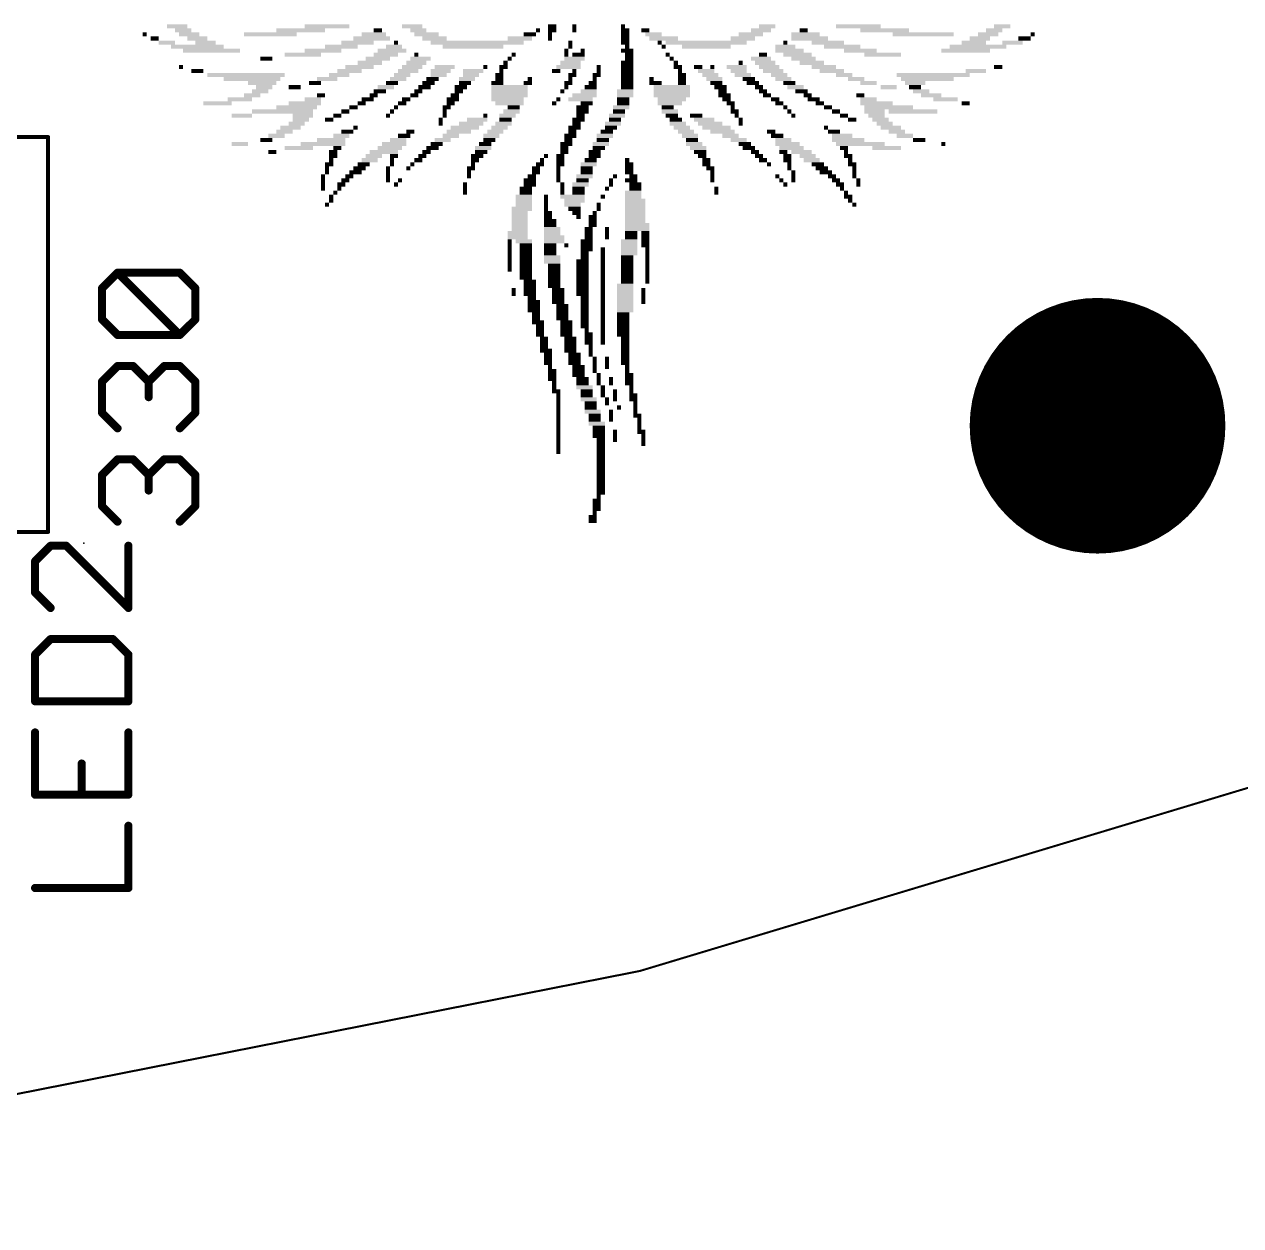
# Model space of a CAD drawing. Extents: x 4 to 288, y -28 to 191.
# Drawn here: x 154.86 to 170.09, y -6.72 to 8.33 of the extents above; entities that cross this region are included whole.
import ezdxf

# ---------------------------------------------------------------- set-up
doc = ezdxf.new("R2010")
doc.units = 0
doc.header["$MEASUREMENT"] = 0
doc.layers.get('0').update_dxf_attribs({"linetype": 'CONTINUOUS'})
for name, color, linetype in [('20', 7, 'CONTINUOUS'), ('21', 2, 'CONTINUOUS'), ('23', 7, 'CONTINUOUS'), ('25', 2, 'CONTINUOUS'), ('27', 253, 'CONTINUOUS'), ('29', 253, 'CONTINUOUS'), ('30', 253, 'CONTINUOUS'), ('39', 22, 'CONTINUOUS')]:
    doc.layers.add(name, color=color, linetype=linetype)

# ---------------------------------------------------------------- blocks, each defined once
blk = doc.blocks.new('RECT')
blk.add_solid([(-0.5, -0.5), (0.5, -0.5), (-0.5, 0.5), (0.5, 0.5)])

msp = doc.modelspace()

# ---------------------------------------------------------------- linework, layer by layer
at = {"layer": '20', "const_width": 0.0254}
msp.add_lwpolyline([(71.1264, 186.0347, 2.9429), (202.1142, 186.0347)], format="xyb", dxfattribs=at)
at = {"layer": '20'}
msp.add_circle((168.3004, 3.302), 1.5, dxfattribs=at)
at = {"layer": '23'}
msp.add_point((155.6004, 1.8288), dxfattribs=at)
at = {"layer": '25', "const_width": 0.1016}
for points in [[(155.1847, 1.7986), (154.9898, 1.6037)], [(155.3796, 1.7986), (155.1847, 1.7986)], [(156.1592, 1.019), (155.3796, 1.7986)], [(156.1592, 1.7986), (156.1592, 1.019)], [(154.9898, 1.6037), (154.9898, 1.2139)], [(154.9898, 1.2139), (155.1847, 1.019)], [(155.1847, 0.6292), (154.9898, 0.4343)], [(155.9643, 0.6292), (155.1847, 0.6292)], [(156.1592, 0.4343), (155.9643, 0.6292)], [(154.9898, 0.4343), (154.9898, -0.1504)], [(156.1592, -0.1504), (156.1592, 0.4343)], [(154.9898, -0.1504), (156.1592, -0.1504)], [(154.9898, -0.5402), (154.9898, -1.3198)], [(156.1592, -1.3198), (156.1592, -0.5402)], [(155.5745, -1.3198), (155.5745, -0.93)], [(154.9898, -1.3198), (156.1592, -1.3198)], [(156.1592, -2.4892), (156.1592, -1.7096)], [(154.9898, -2.4892), (156.1592, -2.4892)]]:
    msp.add_lwpolyline(points, dxfattribs=at)
at = {"layer": '25', "const_width": 0.0508}
for points in [[(155.1847, 1.824, 1), (155.1847, 1.7732)], [(155.2027, 1.7806, 1), (155.1667, 1.8165)], [(155.3976, 1.8165, 1), (155.3616, 1.7806)], [(155.3796, 1.7732, 1), (155.3796, 1.824)], [(156.1846, 1.7986, 1), (156.1338, 1.7986)], [(155.0152, 1.6037, 1), (154.9644, 1.6037)], [(154.9718, 1.6216, 1), (155.0078, 1.5857)], [(155.0078, 1.2318, 1), (154.9718, 1.1959)], [(154.9644, 1.2139, 1), (155.0152, 1.2139)], [(155.1667, 1.001, 1), (155.2027, 1.037)], [(156.1338, 1.019, 1), (156.1846, 1.019)], [(156.1412, 1.001, 1), (156.1772, 1.037)], [(155.1847, 0.6546, 1), (155.1847, 0.6038)], [(155.2027, 0.6112, 1), (155.1667, 0.6472)], [(155.9823, 0.6472, 1), (155.9463, 0.6112)], [(155.9643, 0.6038, 1), (155.9643, 0.6546)], [(154.9718, 0.4523, 1), (155.0078, 0.4163)], [(155.0152, 0.4343, 1), (154.9644, 0.4343)], [(156.1846, 0.4343, 1), (156.1338, 0.4343)], [(156.1412, 0.4163, 1), (156.1772, 0.4523)], [(154.9898, -0.125, 1), (154.9898, -0.1758)], [(154.9644, -0.1504, 1), (155.0152, -0.1504)], [(156.1338, -0.1504, 1), (156.1846, -0.1504)], [(156.1592, -0.1758, 1), (156.1592, -0.125)], [(155.0152, -0.5402, 1), (154.9644, -0.5402)], [(156.1846, -0.5402, 1), (156.1338, -0.5402)], [(155.5999, -0.93, 1), (155.5491, -0.93)], [(154.9898, -1.2944, 1), (154.9898, -1.3452)], [(154.9644, -1.3198, 1), (155.0152, -1.3198)], [(155.5491, -1.3198, 1), (155.5999, -1.3198)], [(156.1338, -1.3198, 1), (156.1846, -1.3198)], [(156.1592, -1.3452, 1), (156.1592, -1.2944)], [(156.1846, -1.7096, 1), (156.1338, -1.7096)], [(154.9898, -2.4638, 1), (154.9898, -2.5146)], [(156.1338, -2.4892, 1), (156.1846, -2.4892)], [(156.1592, -2.5146, 1), (156.1592, -2.4638)]]:
    msp.add_lwpolyline(points, format="xyb", dxfattribs=at)
at = {"layer": '27', "const_width": 0.1016}
for points in [[(155.8283, 5.0242), (156.0232, 5.2191)], [(156.0232, 5.2191), (156.8028, 5.2191)], [(156.8028, 4.4395), (156.0232, 5.2191)], [(156.8028, 5.2191), (156.9977, 5.0242)], [(155.8283, 4.6344), (155.8283, 5.0242)], [(156.9977, 5.0242), (156.9977, 4.6344)], [(156.0232, 4.4395), (155.8283, 4.6344)], [(156.9977, 4.6344), (156.8028, 4.4395)], [(156.8028, 4.4395), (156.0232, 4.4395)], [(155.8283, 3.8548), (156.0232, 4.0497)], [(156.0232, 4.0497), (156.2181, 4.0497)], [(156.2181, 4.0497), (156.413, 3.8548)], [(156.413, 3.8548), (156.6079, 4.0497)], [(156.6079, 4.0497), (156.8028, 4.0497)], [(156.8028, 4.0497), (156.9977, 3.8548)], [(155.8283, 3.465), (155.8283, 3.8548)], [(156.413, 3.8548), (156.413, 3.6599)], [(156.9977, 3.8548), (156.9977, 3.465)], [(156.0232, 3.2701), (155.8283, 3.465)], [(156.9977, 3.465), (156.8028, 3.2701)], [(155.8283, 2.6854), (156.0232, 2.8803)], [(156.0232, 2.8803), (156.2181, 2.8803)], [(156.2181, 2.8803), (156.413, 2.6854)], [(156.413, 2.6854), (156.6079, 2.8803)], [(156.6079, 2.8803), (156.8028, 2.8803)], [(156.8028, 2.8803), (156.9977, 2.6854)], [(155.8283, 2.2956), (155.8283, 2.6854)], [(156.413, 2.6854), (156.413, 2.4905)], [(156.9977, 2.6854), (156.9977, 2.2956)], [(156.0232, 2.1007), (155.8283, 2.2956)], [(156.9977, 2.2956), (156.8028, 2.1007)]]:
    msp.add_lwpolyline(points, dxfattribs=at)
at = {"layer": '27', "const_width": 0.0508}
for points in [[(156.0232, 5.2445, 1), (156.0232, 5.1937)], [(156.0412, 5.237, 1), (156.0052, 5.2011)], [(156.0412, 5.2011, 1), (156.0052, 5.237)], [(156.8208, 5.237, 1), (156.7848, 5.2011)], [(156.8028, 5.1937, 1), (156.8028, 5.2445)], [(155.8537, 5.0242, 1), (155.8029, 5.0242)], [(155.8103, 5.0421, 1), (155.8463, 5.0062)], [(157.0231, 5.0242, 1), (156.9723, 5.0242)], [(156.9797, 5.0062, 1), (157.0157, 5.0421)], [(155.8463, 4.6523, 1), (155.8103, 4.6164)], [(155.8029, 4.6344, 1), (155.8537, 4.6344)], [(156.9723, 4.6344, 1), (157.0231, 4.6344)], [(157.0157, 4.6164, 1), (156.9797, 4.6523)], [(156.0232, 4.4649, 1), (156.0232, 4.4141)], [(156.0052, 4.4215, 1), (156.0412, 4.4574)], [(156.7848, 4.4574, 1), (156.8208, 4.4215)], [(156.7848, 4.4215, 1), (156.8208, 4.4574)], [(156.8028, 4.4141, 1), (156.8028, 4.4649)], [(156.0232, 4.0751, 1), (156.0232, 4.0243)], [(156.0412, 4.0317, 1), (156.0052, 4.0676)], [(156.2361, 4.0676, 1), (156.2001, 4.0317)], [(156.2181, 4.0243, 1), (156.2181, 4.0751)], [(156.6079, 4.0751, 1), (156.6079, 4.0243)], [(156.6259, 4.0317, 1), (156.5899, 4.0676)], [(156.8208, 4.0676, 1), (156.7848, 4.0317)], [(156.8028, 4.0243, 1), (156.8028, 4.0751)], [(155.8537, 3.8548, 1), (155.8029, 3.8548)], [(155.8103, 3.8727, 1), (155.8463, 3.8368)], [(156.4384, 3.8548, 1), (156.3876, 3.8548)], [(156.395, 3.8727, 1), (156.431, 3.8368)], [(156.395, 3.8368, 1), (156.431, 3.8727)], [(157.0231, 3.8548, 1), (156.9723, 3.8548)], [(156.9797, 3.8368, 1), (157.0157, 3.8727)], [(156.3876, 3.6599, 1), (156.4384, 3.6599)], [(155.8463, 3.4829, 1), (155.8103, 3.447)], [(157.0157, 3.447, 1), (156.9797, 3.4829)], [(155.8029, 3.465, 1), (155.8537, 3.465)], [(156.9723, 3.465, 1), (157.0231, 3.465)], [(156.0052, 3.2521, 1), (156.0412, 3.288)], [(156.7848, 3.288, 1), (156.8208, 3.2521)], [(156.0232, 2.9057, 1), (156.0232, 2.8549)], [(156.0412, 2.8623, 1), (156.0052, 2.8982)], [(156.2361, 2.8982, 1), (156.2001, 2.8623)], [(156.2181, 2.8549, 1), (156.2181, 2.9057)], [(156.6079, 2.9057, 1), (156.6079, 2.8549)], [(156.6259, 2.8623, 1), (156.5899, 2.8982)], [(156.8208, 2.8982, 1), (156.7848, 2.8623)], [(156.8028, 2.8549, 1), (156.8028, 2.9057)], [(155.8537, 2.6854, 1), (155.8029, 2.6854)], [(155.8103, 2.7033, 1), (155.8463, 2.6674)], [(156.4384, 2.6854, 1), (156.3876, 2.6854)], [(156.395, 2.7033, 1), (156.431, 2.6674)], [(156.395, 2.6674, 1), (156.431, 2.7033)], [(157.0231, 2.6854, 1), (156.9723, 2.6854)], [(156.9797, 2.6674, 1), (157.0157, 2.7033)], [(156.3876, 2.4905, 1), (156.4384, 2.4905)], [(155.8463, 2.3135, 1), (155.8103, 2.2776)], [(155.8029, 2.2956, 1), (155.8537, 2.2956)], [(156.9723, 2.2956, 1), (157.0231, 2.2956)], [(157.0157, 2.2776, 1), (156.9797, 2.3135)], [(156.0052, 2.0827, 1), (156.0412, 2.1186)], [(156.7848, 2.1186, 1), (156.8208, 2.0827)]]:
    msp.add_lwpolyline(points, format="xyb", dxfattribs=at)
at = {"layer": '29', "const_width": 1.6016}
msp.add_lwpolyline([(168.3004, 2.5012, 1), (168.3004, 4.1028, 1), (168.3004, 2.5012)], format="xyb", dxfattribs=at)
at = {"layer": '30', "const_width": 1.6016}
msp.add_lwpolyline([(168.3004, 2.5012, 1), (168.3004, 4.1028, 1), (168.3004, 2.5012)], format="xyb", dxfattribs=at)
at = {"layer": '39', "const_width": 0.0508}
for points in [[(152.187, 6.918), (155.153, 6.918)], [(155.153, 6.918), (155.153, 1.972)], [(155.153, 1.972), (152.187, 1.972)]]:
    msp.add_lwpolyline(points, dxfattribs=at)
at = {"layer": '39', "const_width": 0.0254}
for points in [[(155.1657, 6.918, 1), (155.1403, 6.918)], [(155.153, 6.9053, 1), (155.153, 6.9307)], [(155.1403, 1.972, 1), (155.1657, 1.972)], [(155.153, 1.9593, 1), (155.153, 1.9847)]]:
    msp.add_lwpolyline(points, format="xyb", dxfattribs=at)

# ---------------------------------------------------------------- block references
at = {"layer": '21', "yscale": 0.0508}
for p, xscale in [((156.3624, 8.2042), 0.0508), ((156.7688, 8.3058), 0.254), ((156.845, 8.255), 0.2032), ((156.9212, 8.2042), 0.254), ((157.9372, 8.2042), 0.6604), ((158.3182, 8.255), 0.6096), ((158.6484, 8.3058), 0.5588), ((159.2326, 8.2042), 0.3048), ((159.2834, 8.255), 0.1016), ((159.7152, 8.3058), 0.254), ((159.7914, 8.255), 0.2032), ((159.893, 8.2042), 0.3048), ((161.1884, 8.2042), 0.1524), ((161.29, 8.255), 0.0508), ((161.4678, 8.3058), 0.1016), ((161.4678, 8.255), 0.1016), ((161.4424, 8.2042), 0.0508), ((161.7472, 8.3058), 0.0508), ((161.7472, 8.255), 0.0508), ((162.3568, 8.3058), 0.0508), ((162.3822, 8.255), 0.1016), ((162.3822, 8.2042), 0.1016), ((162.6362, 8.255), 0.1016), ((162.7378, 8.2042), 0.2032), ((163.957, 8.2042), 0.3048), ((164.084, 8.255), 0.254), ((164.1602, 8.3058), 0.2032), ((164.6428, 8.2042), 0.3556), ((164.6174, 8.255), 0.1016), ((165.3032, 8.3058), 0.5588), ((165.6334, 8.255), 0.6096), ((166.116, 8.2042), 0.762), ((166.9288, 8.2042), 0.254), ((167.005, 8.255), 0.2032), ((167.1066, 8.3058), 0.2032), ((167.4876, 8.2042), 0.0508), ((156.4894, 8.1534), 0.1016), ((156.6418, 8.1026), 0.2032), ((157.0228, 8.0518), 0.6604), ((157.0228, 8.1534), 0.254), ((157.1244, 8.1026), 0.254), ((158.8262, 8.0518), 0.4064), ((159.0294, 8.1026), 0.4064), ((159.2072, 8.1534), 0.4572), ((159.4866, 8.0518), 0.2032), ((159.512, 8.1026), 0.0508), ((159.9946, 8.1534), 0.3048), ((160.528, 8.1026), 1.1684), ((160.4772, 8.0518), 0.762), ((161.0614, 8.1534), 0.3048), ((161.4424, 8.1534), 0.0508), ((161.6964, 8.1026), 0.0508), ((161.6964, 8.0518), 0.0508), ((162.3822, 8.1534), 0.1016), ((162.3822, 8.1026), 0.1016), ((162.4076, 8.0518), 0.0508), ((162.8648, 8.1534), 0.3556), ((162.814, 8.1026), 0.0508), ((162.8648, 8.0518), 0.0508), ((163.3982, 8.1026), 1.016), ((163.3982, 8.0518), 0.6096), ((163.8554, 8.1534), 0.3048), ((164.3888, 8.0518), 0.254), ((164.3888, 8.1026), 0.0508), ((164.6936, 8.1534), 0.4572), ((164.9222, 8.1026), 0.4064), ((165.1, 8.0518), 0.4572), ((166.8018, 8.0518), 0.7112), ((166.751, 8.1026), 0.3048), ((166.8272, 8.1534), 0.254), ((167.2336, 8.1026), 0.254), ((167.386, 8.1534), 0.1524), ((157.2006, 8.001), 0.7112), ((157.8864, 7.8994), 0.1524), ((158.3436, 7.9502), 0.4572), ((158.5976, 8.001), 0.4572), ((159.2834, 7.8994), 0.3048), ((159.385, 7.9502), 0.3048), ((159.4612, 8.001), 0.3556), ((159.8168, 7.8994), 0.254), ((159.766, 7.9502), 0.0508), ((160.9344, 7.8994), 0.0508), ((160.9852, 7.9502), 0.0508), ((161.6456, 8.001), 0.0508), ((161.6456, 7.9502), 0.0508), ((161.7472, 7.8994), 0.254), ((161.798, 7.9502), 0.1524), ((161.8488, 8.001), 0.0508), ((162.4076, 8.001), 0.1524), ((162.433, 7.9502), 0.1016), ((162.433, 7.8994), 0.1016), ((162.9156, 7.9502), 0.0508), ((162.9664, 7.8994), 0.0508), ((164.084, 7.8994), 0.254), ((164.1094, 7.9502), 0.1016), ((164.4396, 8.001), 0.3556), ((164.5412, 7.9502), 0.3556), ((164.6174, 7.8994), 0.3048), ((165.3286, 8.001), 0.4064), ((165.608, 7.9502), 0.4572), ((166.6494, 8.001), 0.6096), ((156.8196, 7.7978), 0.0508), ((157.0228, 7.747), 0.1524), ((158.9278, 7.747), 0.3048), ((159.0548, 7.7978), 0.3556), ((159.1818, 7.8486), 0.3048), ((159.6644, 7.747), 0.254), ((159.7152, 7.7978), 0.254), ((159.766, 7.8486), 0.254), ((160.0708, 7.747), 0.254), ((160.1216, 7.7978), 0.254), ((160.4772, 7.747), 0.254), ((160.6296, 7.7978), 0.0508), ((160.8582, 7.7978), 0.1016), ((160.8328, 7.747), 0.0508), ((160.8836, 7.8486), 0.0508), ((161.5186, 7.747), 0.1016), ((161.671, 7.7978), 0.3048), ((161.6964, 7.8486), 0.254), ((161.7472, 7.747), 0.0508), ((162.052, 7.7978), 0.0508), ((162.052, 7.747), 0.0508), ((162.4076, 7.8486), 0.1524), ((162.4076, 7.7978), 0.1524), ((162.4076, 7.747), 0.1524), ((163.0172, 7.8486), 0.0508), ((163.0426, 7.7978), 0.1016), ((163.068, 7.747), 0.0508), ((163.2966, 7.7978), 0.1016), ((163.3982, 7.747), 0.2032), ((163.4744, 7.7978), 0.0508), ((163.7792, 7.7978), 0.254), ((163.8046, 7.747), 0.2032), ((163.83, 7.8486), 0.0508), ((164.1348, 7.8486), 0.254), ((164.1856, 7.7978), 0.254), ((164.2364, 7.747), 0.254), ((164.719, 7.8486), 0.3048), ((164.8714, 7.7978), 0.3048), ((164.973, 7.747), 0.3048), ((166.7764, 7.747), 0.254), ((167.0558, 7.7978), 0.1016), ((157.6324, 7.6962), 0.9652), ((157.7086, 7.6454), 0.7112), ((157.8356, 7.5946), 0.3556), ((158.496, 7.5946), 0.1524), ((158.6484, 7.6454), 0.254), ((158.8008, 7.6962), 0.254), ((159.4612, 7.5946), 0.1524), ((159.5374, 7.6454), 0.2032), ((159.5882, 7.6962), 0.2032), ((159.9184, 7.5946), 0.1524), ((159.9692, 7.6454), 0.1524), ((160.0454, 7.6962), 0.2032), ((160.401, 7.6454), 0.2032), ((160.3756, 7.5946), 0.1524), ((160.4518, 7.6962), 0.2032), ((160.782, 7.5946), 0.1524), ((160.8074, 7.6962), 0.1016), ((160.8074, 7.6454), 0.1016), ((161.163, 7.5946), 0.1016), ((161.1884, 7.6454), 0.0508), ((161.671, 7.5946), 0.1016), ((161.7218, 7.6962), 0.1016), ((161.6964, 7.6454), 0.0508), ((161.9758, 7.5946), 0.1016), ((162.0266, 7.6962), 0.1016), ((162.0012, 7.6454), 0.0508), ((162.4076, 7.6962), 0.1524), ((162.4076, 7.6454), 0.1524), ((162.4076, 7.5946), 0.1524), ((162.7124, 7.6454), 0.0508), ((162.7632, 7.5946), 0.1524), ((163.0934, 7.6962), 0.1016), ((163.0934, 7.6454), 0.1016), ((163.0934, 7.5946), 0.1016), ((163.449, 7.6962), 0.2032), ((163.4998, 7.6454), 0.2032), ((163.5252, 7.5946), 0.1524), ((163.8554, 7.6962), 0.2032), ((163.9316, 7.6454), 0.1524), ((163.9824, 7.5946), 0.1524), ((164.3126, 7.6962), 0.2032), ((164.3634, 7.6454), 0.2032), ((164.4396, 7.5946), 0.1524), ((165.1254, 7.6962), 0.2032), ((165.2778, 7.6454), 0.2032), ((165.4302, 7.5946), 0.2032), ((166.243, 7.6962), 0.9144), ((166.1668, 7.6454), 0.6604), ((166.0144, 7.5946), 0.254), ((157.7086, 7.4422), 0.2032), ((157.8102, 7.493), 0.2032), ((157.861, 7.5438), 0.2032), ((158.242, 7.5438), 0.1524), ((158.5722, 7.4422), 0.1016), ((159.2326, 7.4422), 0.1016), ((159.3088, 7.493), 0.1524), ((159.385, 7.5438), 0.2032), ((159.7406, 7.4422), 0.1016), ((159.7914, 7.493), 0.1016), ((159.8676, 7.5438), 0.1524), ((160.2486, 7.4422), 0.1016), ((160.3248, 7.5438), 0.1524), ((160.2994, 7.493), 0.1016), ((160.9344, 7.5438), 0.4572), ((160.9344, 7.493), 0.4572), ((160.9344, 7.4422), 0.4572), ((161.5948, 7.493), 0.0508), ((161.6456, 7.5438), 0.0508), ((161.8742, 7.4422), 0.3048), ((161.925, 7.493), 0.2032), ((161.9504, 7.5438), 0.1524), ((162.3822, 7.493), 0.2032), ((162.3822, 7.4422), 0.2032), ((162.4076, 7.5438), 0.1524), ((162.9664, 7.5438), 0.4572), ((162.9664, 7.493), 0.4572), ((162.9664, 7.4422), 0.4572), ((163.576, 7.5438), 0.1524), ((163.6014, 7.493), 0.1016), ((163.6268, 7.4422), 0.1524), ((164.0586, 7.5438), 0.1016), ((164.1094, 7.493), 0.1016), ((164.1602, 7.4422), 0.1016), ((164.5158, 7.5438), 0.2032), ((164.592, 7.493), 0.1524), ((164.6682, 7.4422), 0.1016), ((165.3286, 7.4422), 0.1016), ((165.6842, 7.5438), 0.2032), ((166.0144, 7.5438), 0.1524), ((166.0906, 7.493), 0.2032), ((166.2176, 7.4422), 0.254), ((157.2768, 7.3406), 0.3556), ((157.5562, 7.3914), 0.3048), ((158.2674, 7.2898), 0.508), ((158.369, 7.3406), 0.4064), ((158.4706, 7.3914), 0.2032), ((158.9786, 7.2898), 0.1016), ((159.0802, 7.3406), 0.1016), ((159.1564, 7.3914), 0.1524), ((159.512, 7.2898), 0.0508), ((159.5882, 7.3406), 0.1016), ((159.639, 7.3914), 0.1016), ((160.147, 7.2898), 0.1016), ((160.2232, 7.3914), 0.1524), ((160.1978, 7.3406), 0.1016), ((160.909, 7.3914), 0.4064), ((160.9344, 7.3406), 0.3556), ((160.9852, 7.2898), 0.1524), ((161.4932, 7.3406), 0.0508), ((161.544, 7.3914), 0.0508), ((161.8234, 7.3914), 0.3048), ((161.8488, 7.2898), 0.1524), ((161.8996, 7.3406), 0.1524), ((162.3314, 7.2898), 0.2032), ((162.3568, 7.3914), 0.1524), ((162.3568, 7.3406), 0.1524), ((162.9664, 7.3914), 0.3556), ((162.941, 7.3406), 0.3048), ((162.9156, 7.2898), 0.1524), ((163.6522, 7.3914), 0.1016), ((163.703, 7.3406), 0.1016), ((163.7284, 7.2898), 0.0508), ((164.2618, 7.3914), 0.1016), ((164.3126, 7.3406), 0.1016), ((164.3888, 7.2898), 0.0508), ((164.7444, 7.3914), 0.1524), ((164.8206, 7.3406), 0.1016), ((164.9222, 7.2898), 0.1016), ((165.4302, 7.3914), 0.2032), ((165.5318, 7.3406), 0.4064), ((165.6842, 7.2898), 0.6096), ((166.3954, 7.3914), 0.3048), ((166.6494, 7.3406), 0.1016), ((157.5816, 7.1882), 0.254), ((158.0896, 7.239), 0.762), ((158.3436, 7.1882), 0.254), ((158.3182, 7.1374), 0.2032), ((158.6738, 7.1374), 0.1016), ((158.7754, 7.1882), 0.1016), ((158.877, 7.239), 0.1016), ((159.4104, 7.1882), 0.0508), ((159.4612, 7.239), 0.0508), ((160.0708, 7.1374), 0.0508), ((160.1216, 7.239), 0.0508), ((160.1216, 7.1882), 0.0508), ((160.528, 7.1374), 0.254), ((160.6296, 7.1882), 0.0508), ((160.909, 7.1882), 0.2032), ((160.8836, 7.1374), 0.1524), ((160.9598, 7.239), 0.2032), ((161.798, 7.1374), 0.1524), ((161.8488, 7.239), 0.1524), ((161.8234, 7.1882), 0.1016), ((162.2806, 7.1882), 0.2032), ((162.2552, 7.1374), 0.1524), ((162.306, 7.239), 0.1524), ((162.941, 7.239), 0.2032), ((162.9664, 7.1882), 0.1524), ((163.0172, 7.1374), 0.1524), ((163.2712, 7.1882), 0.1524), ((163.3728, 7.1374), 0.254), ((163.7538, 7.239), 0.1016), ((163.7792, 7.1882), 0.0508), ((163.83, 7.1374), 0.0508), ((164.4396, 7.239), 0.0508), ((164.4904, 7.1882), 0.0508), ((165.0238, 7.239), 0.1016), ((165.1254, 7.1882), 0.1016), ((165.227, 7.1374), 0.1016), ((165.5064, 7.239), 0.254), ((165.5318, 7.1882), 0.2032), ((165.5826, 7.1374), 0.2032), ((165.989, 7.239), 0.6096), ((158.115, 6.985), 0.2032), ((158.1912, 7.0358), 0.254), ((158.2674, 7.0866), 0.2032), ((158.9024, 6.985), 0.1524), ((159.004, 7.0358), 0.0508), ((159.6898, 6.985), 0.1016), ((160.0708, 7.0866), 0.0508), ((160.2994, 6.985), 0.3048), ((160.3756, 7.0358), 0.3556), ((160.4518, 7.0866), 0.3048), ((160.7566, 6.985), 0.2032), ((160.8074, 7.0358), 0.2032), ((160.8582, 7.0866), 0.2032), ((161.7472, 7.0358), 0.1524), ((161.7218, 6.985), 0.1016), ((161.7726, 7.0866), 0.1016), ((162.1536, 6.985), 0.1524), ((162.2298, 7.0866), 0.2032), ((162.2044, 7.0358), 0.1524), ((163.0426, 7.0866), 0.2032), ((163.0934, 7.0358), 0.2032), ((163.1442, 6.985), 0.2032), ((163.449, 7.0866), 0.3048), ((163.5252, 7.0358), 0.3556), ((163.6014, 6.985), 0.3048), ((163.83, 7.0866), 0.0508), ((164.211, 6.985), 0.1016), ((164.8968, 7.0358), 0.0508), ((164.9984, 6.985), 0.1524), ((165.6334, 7.0866), 0.2032), ((165.7096, 7.0358), 0.254), ((165.7858, 6.985), 0.2032), ((157.5562, 6.8326), 0.2032), ((157.8864, 6.8834), 0.1524), ((158.0134, 6.9342), 0.2032), ((158.5976, 6.8326), 0.5588), ((158.6992, 6.8834), 0.3556), ((158.8262, 6.9342), 0.2032), ((159.4866, 6.8326), 0.3048), ((159.5374, 6.8834), 0.2032), ((159.6136, 6.9342), 0.1524), ((160.02, 6.8326), 0.1524), ((160.0962, 6.8834), 0.2032), ((160.1978, 6.9342), 0.2032), ((160.6296, 6.8326), 0.1524), ((160.7058, 6.9342), 0.2032), ((160.6804, 6.8834), 0.1524), ((161.6456, 6.8326), 0.1524), ((161.6964, 6.9342), 0.1524), ((161.671, 6.8834), 0.1016), ((162.0774, 6.8326), 0.2032), ((162.1282, 6.9342), 0.2032), ((162.1028, 6.8834), 0.1524), ((163.195, 6.9342), 0.2032), ((163.2204, 6.8834), 0.1524), ((163.2458, 6.8326), 0.2032), ((163.703, 6.9342), 0.2032), ((163.8046, 6.8834), 0.2032), ((163.8808, 6.8326), 0.1524), ((164.2872, 6.9342), 0.1524), ((164.3634, 6.8834), 0.2032), ((164.4142, 6.8326), 0.3048), ((165.1, 6.9342), 0.254), ((165.1762, 6.8834), 0.4064), ((165.3286, 6.8326), 0.6096), ((165.8874, 6.9342), 0.2032), ((166.0652, 6.8834), 0.1524), ((166.37, 6.8326), 0.0508), ((157.9626, 6.731), 0.1016), ((158.2928, 6.7818), 0.3556), ((158.7246, 6.731), 0.1016), ((158.7246, 6.6802), 0.1016), ((158.7754, 6.7818), 0.1016), ((159.2326, 6.6802), 0.2032), ((159.3596, 6.731), 0.3556), ((159.4358, 6.7818), 0.3048), ((159.4866, 6.6802), 0.1016), ((159.8422, 6.6802), 0.1016), ((159.893, 6.731), 0.1016), ((159.9692, 6.7818), 0.1524), ((160.528, 6.6802), 0.1524), ((160.6042, 6.7818), 0.2032), ((160.5788, 6.731), 0.1524), ((161.3916, 6.6802), 0.0508), ((161.5694, 6.6802), 0.1016), ((161.6202, 6.7818), 0.1016), ((161.6202, 6.731), 0.1016), ((162.0012, 6.731), 0.1524), ((162.0012, 6.6802), 0.1524), ((162.052, 6.7818), 0.1524), ((163.2966, 6.7818), 0.2032), ((163.322, 6.731), 0.1524), ((163.3474, 6.6802), 0.1016), ((163.9316, 6.7818), 0.1524), ((164.0078, 6.731), 0.1016), ((164.0586, 6.6802), 0.1016), ((164.465, 6.7818), 0.3048), ((164.3634, 6.731), 0.1016), ((164.4142, 6.6802), 0.1016), ((164.592, 6.731), 0.254), ((164.6682, 6.6802), 0.2032), ((165.1254, 6.7818), 0.1016), ((165.1508, 6.731), 0.0508), ((165.1762, 6.6802), 0.1016), ((165.6588, 6.7818), 0.3556), ((158.6738, 6.5786), 0.1016), ((158.6484, 6.5278), 0.0508), ((158.6992, 6.6294), 0.0508), ((159.0548, 6.5278), 0.1524), ((159.1056, 6.5786), 0.1524), ((159.1818, 6.6294), 0.2032), ((159.4104, 6.5278), 0.0508), ((159.4612, 6.6294), 0.0508), ((159.4612, 6.5786), 0.0508), ((159.6644, 6.5278), 0.0508), ((159.7152, 6.5786), 0.0508), ((159.7914, 6.6294), 0.1016), ((160.4518, 6.5278), 0.1016), ((160.5026, 6.6294), 0.1016), ((160.4772, 6.5786), 0.0508), ((161.2646, 6.5278), 0.1016), ((161.3154, 6.5786), 0.1016), ((161.3408, 6.6294), 0.0508), ((161.5694, 6.6294), 0.1016), ((161.5694, 6.5786), 0.1016), ((161.544, 6.5278), 0.0508), ((161.925, 6.5786), 0.2032), ((161.8996, 6.5278), 0.1524), ((161.9504, 6.6294), 0.1524), ((162.4076, 6.6294), 0.0508), ((162.433, 6.5786), 0.1016), ((162.433, 6.5278), 0.1016), ((163.3982, 6.6294), 0.1016), ((163.3982, 6.5786), 0.1016), ((163.449, 6.5278), 0.1016), ((164.1094, 6.6294), 0.1016), ((164.1856, 6.5786), 0.0508), ((164.4142, 6.6294), 0.1016), ((164.4396, 6.5786), 0.0508), ((164.4396, 6.5278), 0.0508), ((164.719, 6.6294), 0.2032), ((164.7952, 6.5786), 0.1524), ((164.846, 6.5278), 0.1524), ((165.2016, 6.6294), 0.0508), ((165.227, 6.5786), 0.1016), ((165.2524, 6.5278), 0.0508), ((158.5976, 6.4262), 0.0508), ((158.5976, 6.3754), 0.0508), ((158.6484, 6.477), 0.0508), ((158.877, 6.3754), 0.1016), ((158.9278, 6.4262), 0.1016), ((159.004, 6.477), 0.1524), ((159.4104, 6.477), 0.0508), ((159.4104, 6.4262), 0.0508), ((159.4104, 6.3754), 0.0508), ((159.5628, 6.3754), 0.0508), ((160.4264, 6.477), 0.0508), ((160.4264, 6.4262), 0.0508), ((161.1884, 6.3754), 0.1524), ((161.2138, 6.4262), 0.1016), ((161.2646, 6.477), 0.1016), ((161.544, 6.477), 0.0508), ((161.544, 6.4262), 0.0508), ((161.544, 6.3754), 0.0508), ((161.8742, 6.4262), 0.2032), ((161.8488, 6.3754), 0.1524), ((161.8996, 6.477), 0.1524), ((162.2044, 6.3754), 0.0508), ((162.2552, 6.4262), 0.0508), ((162.433, 6.477), 0.1016), ((162.4584, 6.3754), 0.1524), ((162.4838, 6.4262), 0.1016), ((163.4744, 6.477), 0.0508), ((163.4744, 6.4262), 0.0508), ((163.4744, 6.3754), 0.0508), ((164.2872, 6.4262), 0.0508), ((164.338, 6.3754), 0.0508), ((164.4904, 6.477), 0.0508), ((164.4904, 6.4262), 0.0508), ((164.4904, 6.3754), 0.0508), ((164.8968, 6.477), 0.1524), ((164.973, 6.4262), 0.1016), ((165.0238, 6.3754), 0.1016), ((165.2524, 6.477), 0.0508), ((165.2524, 6.4262), 0.0508), ((165.3032, 6.3754), 0.0508), ((158.5976, 6.3246), 0.0508), ((158.5976, 6.2738), 0.0508), ((158.75, 6.223), 0.0508), ((158.8262, 6.3246), 0.1016), ((158.8008, 6.2738), 0.0508), ((159.512, 6.3246), 0.0508), ((160.3756, 6.3246), 0.0508), ((160.3756, 6.2738), 0.0508), ((160.3756, 6.223), 0.0508), ((161.1376, 6.2738), 0.1524), ((161.1376, 6.223), 0.1524), ((161.1884, 6.3246), 0.1524), ((161.5948, 6.3246), 0.0508), ((161.5948, 6.2738), 0.0508), ((161.5948, 6.223), 0.0508), ((161.8234, 6.3246), 0.2032), ((161.798, 6.2738), 0.1524), ((161.798, 6.223), 0.1524), ((162.1536, 6.2738), 0.0508), ((162.2044, 6.3246), 0.0508), ((162.4838, 6.223), 0.2032), ((162.5092, 6.3246), 0.1524), ((162.5092, 6.2738), 0.1524), ((163.5252, 6.2738), 0.0508), ((163.5252, 6.223), 0.0508), ((164.3888, 6.3246), 0.0508), ((165.0746, 6.3246), 0.1016), ((165.1, 6.2738), 0.0508), ((165.1508, 6.223), 0.0508), ((165.3032, 6.3246), 0.0508), ((158.6484, 6.0706), 0.0508), ((158.6992, 6.1722), 0.0508), ((158.6992, 6.1214), 0.0508), ((161.1122, 6.1722), 0.2032), ((161.1122, 6.1214), 0.2032), ((161.1122, 6.0706), 0.2032), ((161.3916, 6.1722), 0.0508), ((161.3916, 6.1214), 0.0508), ((161.3916, 6.0706), 0.0508), ((161.7218, 6.1722), 0.3048), ((161.7472, 6.1214), 0.254), ((161.7218, 6.0706), 0.2032), ((162.052, 6.0706), 0.0508), ((162.1028, 6.1722), 0.0508), ((162.4838, 6.1722), 0.2032), ((162.5092, 6.1214), 0.254), ((162.5092, 6.0706), 0.254), ((165.1762, 6.1722), 0.1016), ((165.2016, 6.1214), 0.0508), ((165.2524, 6.0706), 0.0508), ((161.0868, 6.0198), 0.254), ((161.0614, 5.969), 0.2032), ((161.0614, 5.9182), 0.2032), ((161.3916, 6.0198), 0.0508), ((161.417, 5.969), 0.1016), ((161.417, 5.9182), 0.1016), ((161.7472, 6.0198), 0.1524), ((161.7726, 5.969), 0.1016), ((161.798, 5.9182), 0.0508), ((161.9758, 5.9182), 0.1016), ((162.0012, 5.969), 0.0508), ((162.052, 6.0198), 0.0508), ((162.5092, 6.0198), 0.254), ((162.5092, 5.969), 0.254), ((162.5092, 5.9182), 0.254), ((161.0614, 5.8674), 0.2032), ((161.0614, 5.8166), 0.2032), ((161.0614, 5.7658), 0.2032), ((161.4424, 5.8674), 0.1524), ((161.4424, 5.8166), 0.1524), ((161.4678, 5.7658), 0.2032), ((161.925, 5.7658), 0.1016), ((161.9758, 5.8674), 0.1016), ((161.9758, 5.8166), 0.1016), ((162.1536, 5.7658), 0.0508), ((162.5092, 5.8674), 0.254), ((162.5346, 5.8166), 0.3048), ((162.5346, 5.7658), 0.3048), ((161.036, 5.715), 0.254), ((161.036, 5.6642), 0.254), ((160.9344, 5.6134), 0.0508), ((161.1122, 5.6134), 0.2032), ((161.4678, 5.715), 0.2032), ((161.4932, 5.6642), 0.254), ((161.4932, 5.6134), 0.254), ((161.8996, 5.6134), 0.1524), ((161.925, 5.715), 0.1016), ((161.925, 5.6642), 0.1016), ((162.1536, 5.715), 0.0508), ((162.1536, 5.6642), 0.0508), ((162.433, 5.6134), 0.2032), ((162.4584, 5.715), 0.1524), ((162.4584, 5.6642), 0.1524), ((162.6362, 5.715), 0.1016), ((162.6362, 5.6642), 0.1016), ((162.6362, 5.6134), 0.1016), ((160.9344, 5.5626), 0.0508), ((160.9344, 5.5118), 0.0508), ((160.9344, 5.461), 0.0508), ((161.1376, 5.5626), 0.1524), ((161.1376, 5.5118), 0.1524), ((161.1376, 5.461), 0.1524), ((161.4424, 5.5626), 0.1524), ((161.4424, 5.5118), 0.1524), ((161.4424, 5.461), 0.1524), ((161.6456, 5.5626), 0.0508), ((161.8996, 5.5626), 0.1524), ((161.8996, 5.5118), 0.1524), ((161.8742, 5.461), 0.1016), ((162.1028, 5.5118), 0.0508), ((162.1028, 5.461), 0.0508), ((162.433, 5.5626), 0.2032), ((162.433, 5.5118), 0.2032), ((162.433, 5.461), 0.2032), ((162.6362, 5.5626), 0.1016), ((162.6616, 5.5118), 0.0508), ((162.6616, 5.461), 0.0508), ((160.9344, 5.4102), 0.0508), ((160.9344, 5.3594), 0.0508), ((160.9344, 5.3086), 0.0508), ((161.1376, 5.4102), 0.1524), ((161.1376, 5.3594), 0.1524), ((161.1376, 5.3086), 0.1524), ((161.4678, 5.4102), 0.2032), ((161.4678, 5.3594), 0.2032), ((161.4932, 5.3086), 0.1524), ((161.8488, 5.3594), 0.1524), ((161.8488, 5.3086), 0.1524), ((161.8742, 5.4102), 0.1016), ((162.1028, 5.4102), 0.0508), ((162.1028, 5.3594), 0.0508), ((162.1028, 5.3086), 0.0508), ((162.4076, 5.4102), 0.1524), ((162.4076, 5.3594), 0.1524), ((162.4076, 5.3086), 0.1524), ((162.6616, 5.4102), 0.0508), ((162.6616, 5.3594), 0.0508), ((162.6616, 5.3086), 0.0508), ((160.9344, 5.2578), 0.0508), ((161.1376, 5.2578), 0.1524), ((161.1376, 5.207), 0.1524), ((161.1376, 5.1562), 0.1524), ((161.4932, 5.2578), 0.1524), ((161.4932, 5.207), 0.1524), ((161.4932, 5.1562), 0.1524), ((161.8488, 5.2578), 0.1524), ((161.8488, 5.207), 0.1524), ((161.8488, 5.1562), 0.1524), ((162.1028, 5.2578), 0.0508), ((162.1028, 5.207), 0.0508), ((162.1028, 5.1562), 0.0508), ((162.4076, 5.2578), 0.1524), ((162.4076, 5.207), 0.1524), ((162.4076, 5.1562), 0.1524), ((162.6616, 5.2578), 0.0508), ((162.6616, 5.207), 0.0508), ((162.6616, 5.1562), 0.0508), ((160.9852, 5.0038), 0.0508), ((161.1884, 5.1054), 0.1524), ((161.1884, 5.0546), 0.1524), ((161.1884, 5.0038), 0.1524), ((161.4932, 5.1054), 0.1524), ((161.4932, 5.0546), 0.1524), ((161.544, 5.0038), 0.1524), ((161.8488, 5.1054), 0.1524), ((161.8488, 5.0546), 0.1524), ((161.8488, 5.0038), 0.1524), ((162.1028, 5.1054), 0.0508), ((162.1028, 5.0546), 0.0508), ((162.1028, 5.0038), 0.0508), ((162.3822, 5.0546), 0.2032), ((162.3822, 5.0038), 0.2032), ((162.4076, 5.1054), 0.1524), ((162.6108, 5.0038), 0.0508), ((162.6616, 5.1054), 0.0508), ((160.9852, 4.953), 0.0508), ((161.1884, 4.953), 0.1524), ((161.2138, 4.9022), 0.1016), ((161.2392, 4.8514), 0.1524), ((161.544, 4.953), 0.1524), ((161.544, 4.9022), 0.1524), ((161.544, 4.8514), 0.1524), ((161.8488, 4.953), 0.1524), ((161.8742, 4.9022), 0.1016), ((161.8742, 4.8514), 0.1016), ((162.1028, 4.953), 0.0508), ((162.1028, 4.9022), 0.0508), ((162.1028, 4.8514), 0.0508), ((162.3822, 4.953), 0.2032), ((162.3822, 4.9022), 0.2032), ((162.3822, 4.8514), 0.2032), ((162.6108, 4.953), 0.0508), ((162.6108, 4.9022), 0.0508), ((162.6108, 4.8514), 0.0508), ((161.2392, 4.8006), 0.1524), ((161.2392, 4.7498), 0.1524), ((161.2646, 4.699), 0.1016), ((161.5948, 4.8006), 0.1524), ((161.5948, 4.7498), 0.1524), ((161.5948, 4.699), 0.1524), ((161.8742, 4.8006), 0.1016), ((161.8742, 4.7498), 0.1016), ((161.8742, 4.699), 0.1016), ((162.1028, 4.8006), 0.0508), ((162.1028, 4.7498), 0.0508), ((162.1028, 4.699), 0.0508), ((162.3822, 4.8006), 0.2032), ((162.3822, 4.7498), 0.2032), ((162.3568, 4.699), 0.1524), ((161.2646, 4.6482), 0.1016), ((161.29, 4.5974), 0.1524), ((161.3154, 4.5466), 0.1016), ((161.5948, 4.6482), 0.1524), ((161.6456, 4.5974), 0.1524), ((161.6456, 4.5466), 0.1524), ((161.8742, 4.6482), 0.1016), ((161.8742, 4.5974), 0.1016), ((161.8742, 4.5466), 0.1016), ((162.1028, 4.6482), 0.0508), ((162.1028, 4.5974), 0.0508), ((162.1028, 4.5466), 0.0508), ((162.3568, 4.6482), 0.1524), ((162.3568, 4.5974), 0.1524), ((162.3568, 4.5466), 0.1524), ((161.3154, 4.4958), 0.1016), ((161.3154, 4.445), 0.1016), ((161.3662, 4.3942), 0.1016), ((161.6456, 4.4958), 0.1524), ((161.6456, 4.445), 0.1524), ((161.6964, 4.3942), 0.1524), ((161.8996, 4.4958), 0.0508), ((161.925, 4.445), 0.1016), ((161.925, 4.3942), 0.1016), ((162.1028, 4.4958), 0.0508), ((162.1028, 4.445), 0.0508), ((162.1028, 4.3942), 0.0508), ((162.3568, 4.4958), 0.1524), ((162.3568, 4.445), 0.1524), ((162.3822, 4.3942), 0.1016), ((161.3662, 4.3434), 0.1016), ((161.3662, 4.2926), 0.1016), ((161.3916, 4.2418), 0.1524), ((161.6964, 4.3434), 0.1524), ((161.6964, 4.2926), 0.1524), ((161.6964, 4.2418), 0.1524), ((161.925, 4.3434), 0.1016), ((161.9504, 4.2926), 0.0508), ((161.9504, 4.2418), 0.0508), ((162.1028, 4.3434), 0.0508), ((162.3822, 4.3434), 0.1016), ((162.3822, 4.2926), 0.1016), ((162.3822, 4.2418), 0.1016), ((161.417, 4.191), 0.1016), ((161.417, 4.1402), 0.1016), ((161.417, 4.0894), 0.1016), ((161.7472, 4.191), 0.1524), ((161.7472, 4.1402), 0.1524), ((161.7472, 4.0894), 0.1524), ((161.9504, 4.191), 0.0508), ((162.0012, 4.1402), 0.0508), ((162.0012, 4.0894), 0.0508), ((162.1536, 4.1402), 0.0508), ((162.1536, 4.0894), 0.0508), ((162.3822, 4.191), 0.1016), ((162.3822, 4.1402), 0.1016), ((162.3822, 4.0894), 0.1016), ((161.4424, 4.0386), 0.0508), ((161.4678, 3.9878), 0.1016), ((161.4678, 3.937), 0.1016), ((161.798, 4.0386), 0.1524), ((161.798, 3.9878), 0.1524), ((161.798, 3.937), 0.1524), ((162.0012, 4.0386), 0.0508), ((162.0012, 3.9878), 0.0508), ((162.052, 3.937), 0.0508), ((162.1536, 4.0386), 0.0508), ((162.4076, 4.0386), 0.0508), ((162.4076, 3.9878), 0.0508), ((162.433, 3.937), 0.1016), ((161.4678, 3.8862), 0.1016), ((161.4932, 3.8354), 0.0508), ((161.4932, 3.7846), 0.0508), ((161.8488, 3.8862), 0.1524), ((161.8488, 3.8354), 0.1524), ((161.8742, 3.7846), 0.2032), ((162.052, 3.8862), 0.0508), ((162.052, 3.8354), 0.0508), ((162.1028, 3.7846), 0.0508), ((162.2044, 3.8862), 0.0508), ((162.2044, 3.8354), 0.0508), ((162.433, 3.8862), 0.1016), ((162.433, 3.8354), 0.1016), ((162.4584, 3.7846), 0.0508), ((161.5186, 3.7338), 0.1016), ((161.544, 3.683), 0.0508), ((161.544, 3.6322), 0.0508), ((161.8996, 3.7338), 0.1524), ((161.8996, 3.683), 0.1524), ((161.925, 3.6322), 0.2032), ((162.1028, 3.7338), 0.0508), ((162.1028, 3.683), 0.0508), ((162.1536, 3.6322), 0.0508), ((162.2552, 3.7338), 0.0508), ((162.2552, 3.683), 0.0508), ((162.2552, 3.6322), 0.0508), ((162.4584, 3.7338), 0.0508), ((162.4838, 3.683), 0.1016), ((162.4838, 3.6322), 0.1016), ((161.544, 3.5814), 0.0508), ((161.544, 3.5306), 0.0508), ((161.544, 3.4798), 0.0508), ((161.9504, 3.5814), 0.1524), ((161.9504, 3.5306), 0.1524), ((161.9758, 3.4798), 0.2032), ((162.1536, 3.5814), 0.0508), ((162.2044, 3.4798), 0.0508), ((162.306, 3.5306), 0.0508), ((162.5092, 3.5814), 0.0508), ((162.5092, 3.5306), 0.0508), ((162.5092, 3.4798), 0.0508), ((161.544, 3.429), 0.0508), ((161.544, 3.3782), 0.0508), ((161.544, 3.3274), 0.0508), ((162.0012, 3.429), 0.1524), ((162.0012, 3.3782), 0.1524), ((162.0266, 3.3274), 0.2032), ((162.2044, 3.429), 0.0508), ((162.2044, 3.3782), 0.0508), ((162.5346, 3.429), 0.1016), ((162.56, 3.3782), 0.0508), ((162.56, 3.3274), 0.0508), ((161.544, 3.2766), 0.0508), ((161.544, 3.2258), 0.0508), ((161.544, 3.175), 0.0508), ((162.052, 3.2766), 0.1524), ((162.052, 3.2258), 0.1524), ((162.052, 3.175), 0.1524), ((162.2552, 3.2258), 0.0508), ((162.2552, 3.175), 0.0508), ((162.56, 3.2766), 0.0508), ((162.5854, 3.2258), 0.1016), ((162.6108, 3.175), 0.0508), ((161.544, 3.1242), 0.0508), ((161.544, 3.0734), 0.0508), ((161.544, 3.0226), 0.0508), ((162.0774, 3.1242), 0.1016), ((162.0774, 3.0734), 0.1016), ((162.0774, 3.0226), 0.1016), ((162.2552, 3.1242), 0.0508), ((162.6108, 3.1242), 0.0508), ((162.6108, 3.0734), 0.0508), ((161.544, 2.9718), 0.0508), ((162.0774, 2.9718), 0.1016), ((162.0774, 2.921), 0.1016), ((162.0774, 2.8702), 0.1016), ((162.0774, 2.8194), 0.1016), ((162.0774, 2.7686), 0.1016), ((162.0774, 2.7178), 0.1016), ((162.0774, 2.667), 0.1016), ((162.0774, 2.6162), 0.1016), ((162.0774, 2.5654), 0.1016), ((162.0774, 2.5146), 0.1016), ((162.0774, 2.4638), 0.1016), ((162.052, 2.413), 0.0508), ((162.0266, 2.3622), 0.1016), ((162.0266, 2.3114), 0.1016), ((162.0266, 2.2606), 0.1016), ((161.9758, 2.159), 0.1016), ((161.9758, 2.1082), 0.1016), ((162.0012, 2.2098), 0.0508)]:
    msp.add_blockref('RECT', p, dxfattribs=dict(at, xscale=xscale))

doc.saveas('drawing.dxf')
